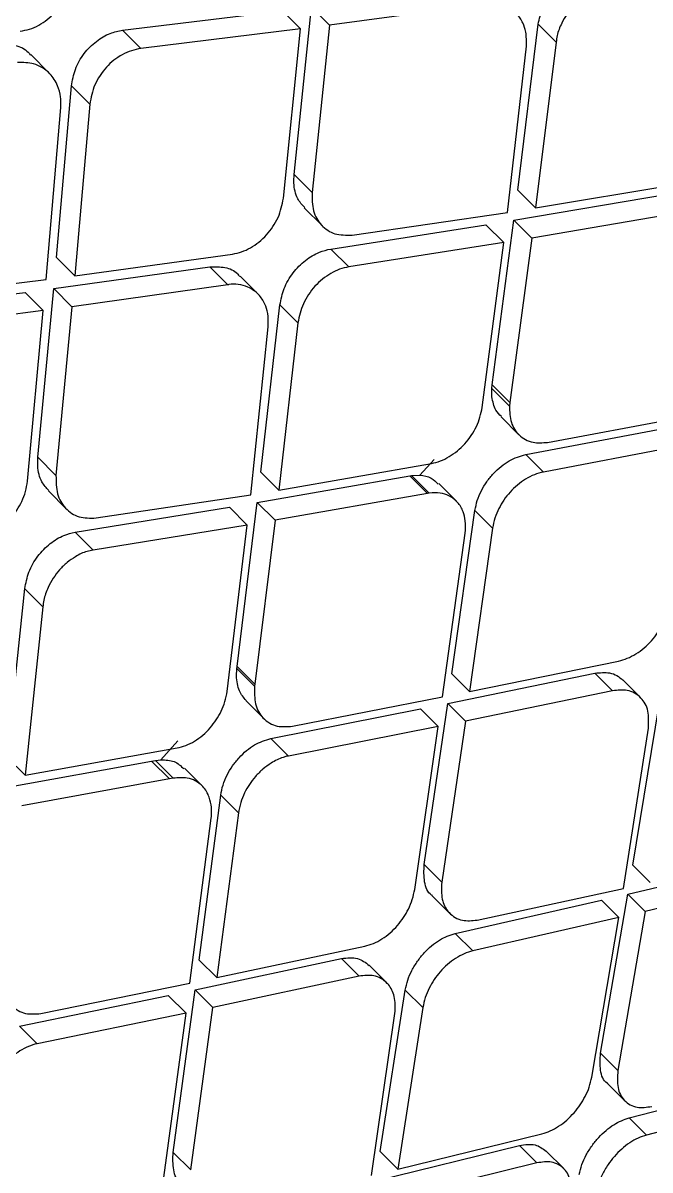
# Model space of a CAD drawing. Extents: x 943 to 1030, y 781 to 934.
# Drawn here: x 952.868 to 953.456, y 877.231 to 878.305 of the extents above; entities that cross this region are included whole.
import ezdxf

# ---------------------------------------------------------------- set-up
doc = ezdxf.new("R2010")
doc.units = 0
doc.header["$MEASUREMENT"] = 0
doc.layers.add('1', color=4, linetype='Continuous')

# ---------------------------------------------------------------- blocks, each defined once
blk = doc.blocks.new('AIRA')
at = {"layer": '1', "color": 3, "linetype": 'Continuous', "lineweight": 25}
for p, q in [((9.784, 75.1326), (9.9337, 75.1509)), ((9.9508, 75.1339), (9.9337, 75.1509)), ((9.9447, 74.9975), (9.9608, 75.1543)), ((9.9778, 75.1373), (9.9608, 75.1543)), ((10.1245, 75.157), (9.9778, 75.1373)), ((9.9778, 75.1373), (9.9616, 74.9806)), ((10.1541, 74.9829), (10.1734, 75.1383)), ((10.1901, 75.1215), (10.1734, 75.1383)), ((9.8011, 75.1155), (9.784, 75.1326)), ((9.9508, 75.1339), (9.8011, 75.1155)), ((9.9347, 74.9753), (9.9508, 75.1339)), ((10.1445, 74.962), (10.1622, 75.1179)), ((10.1901, 75.1215), (10.1708, 74.9662)), ((9.7153, 75.0926), (9.6981, 75.1098)), ((9.7222, 74.9198), (9.7362, 75.0805)), ((9.7533, 75.0634), (9.7362, 75.0805)), ((9.7533, 75.0634), (9.7393, 74.9028)), ((9.7123, 74.8993), (9.726, 75.0602)), ((9.9615, 74.9806), (9.9447, 74.9975)), ((10.1708, 74.9662), (10.3148, 74.9902)), ((10.1505, 74.9548), (10.2943, 74.979)), ((10.1708, 74.9662), (10.1541, 74.9829)), ((9.9542, 74.9663), (9.9711, 74.9494)), ((9.9989, 74.9409), (10.1445, 74.962)), ((10.1302, 74.8005), (10.1505, 74.9548)), ((10.1672, 74.9381), (10.1505, 74.9548)), ((10.3109, 74.9624), (10.1672, 74.9381)), ((9.9791, 74.9278), (10.1243, 74.9505)), ((10.141, 74.9338), (10.1243, 74.9505)), ((10.141, 74.9338), (9.9959, 74.911)), ((10.1209, 74.7793), (10.141, 74.9338)), ((10.1672, 74.9381), (10.1468, 74.7839)), ((9.7393, 74.9028), (9.887, 74.9231)), ((9.9959, 74.911), (9.9791, 74.9278)), ((9.7196, 74.8908), (9.8657, 74.911)), ((9.7393, 74.9028), (9.7222, 74.9198)), ((9.8826, 74.8941), (9.8657, 74.911)), ((9.9109, 74.8856), (9.894, 74.9025)), ((9.563, 74.8806), (9.7123, 74.8993)), ((9.7047, 74.7327), (9.7196, 74.8908)), ((9.7196, 74.8907), (9.7366, 74.8737)), ((9.8826, 74.8941), (9.7366, 74.8737)), ((9.5435, 74.8684), (9.6926, 74.8872)), ((9.7097, 74.8701), (9.6927, 74.8872)), ((9.7097, 74.8701), (9.5607, 74.8512)), ((9.6949, 74.7103), (9.7097, 74.8701)), ((9.7366, 74.8737), (9.7216, 74.7158)), ((9.9134, 74.7188), (9.9314, 74.8755)), ((9.9482, 74.8587), (9.9314, 74.8755)), ((9.9482, 74.8587), (9.9302, 74.7021)), ((9.904, 74.6977), (9.9204, 74.8549)), ((10.1298, 74.7974), (10.1302, 74.8005)), ((10.13, 74.7894), (10.1298, 74.7974)), ((10.1464, 74.7807), (10.1298, 74.7973)), ((10.1468, 74.7839), (10.1302, 74.8005)), ((10.1468, 74.7839), (10.1464, 74.7807)), ((10.1821, 74.7467), (10.3235, 74.7732)), ((10.1385, 74.7705), (10.1551, 74.7539)), ((10.1616, 74.7354), (10.3029, 74.7621)), ((10.3194, 74.7457), (10.1782, 74.7189)), ((9.7216, 74.7158), (9.7047, 74.7327)), ((10.0759, 74.7308), (10.0623, 74.7161)), ((10.1782, 74.7189), (10.1616, 74.7354)), ((9.9302, 74.7021), (9.9134, 74.7188)), ((9.9302, 74.7021), (10.0733, 74.7269)), ((9.9101, 74.6905), (10.053, 74.7155)), ((10.053, 74.7155), (10.0546, 74.7158)), ((10.053, 74.7155), (10.0696, 74.6989)), ((10.0546, 74.7158), (10.0623, 74.7161)), ((10.0712, 74.6992), (10.0546, 74.7158)), ((10.0967, 74.6916), (10.0801, 74.7082)), ((9.7145, 74.7012), (9.7314, 74.6843)), ((9.7591, 74.6759), (9.904, 74.6977)), ((10.0696, 74.6989), (9.9268, 74.6737)), ((10.0712, 74.6992), (10.0696, 74.6989)), ((9.7395, 74.6626), (9.884, 74.6861)), ((9.9007, 74.6693), (9.884, 74.6861)), ((9.8913, 74.5369), (9.9101, 74.6905)), ((9.9268, 74.6737), (9.9101, 74.6905)), ((10.0925, 74.5299), (10.1141, 74.683)), ((10.1306, 74.6664), (10.1141, 74.683)), ((9.9007, 74.6693), (9.7564, 74.6457)), ((9.8819, 74.5135), (9.9007, 74.6693)), ((9.9268, 74.6737), (9.9079, 74.5203)), ((10.1306, 74.6664), (10.109, 74.5134)), ((9.7564, 74.6457), (9.7396, 74.6625)), ((10.0836, 74.5083), (10.105, 74.6616)), ((9.6758, 74.4516), (9.6924, 74.6097)), ((9.7093, 74.5928), (9.6925, 74.6096)), ((9.7093, 74.5928), (9.6926, 74.4349)), ((9.8906, 74.5279), (9.891, 74.5349)), ((9.891, 74.5349), (9.8913, 74.5369)), ((9.9077, 74.5183), (9.891, 74.5349)), ((9.9079, 74.5203), (9.8913, 74.5369)), ((10.109, 74.5134), (10.2485, 74.5419)), ((10.0886, 74.5022), (10.2265, 74.5306)), ((10.109, 74.5134), (10.0925, 74.5299)), ((10.243, 74.5141), (10.2265, 74.5306)), ((10.2691, 74.5078), (10.2527, 74.5242)), ((9.9079, 74.5203), (9.9077, 74.5183)), ((10.243, 74.5141), (10.1051, 74.4857)), ((9.8996, 74.5047), (9.9162, 74.4881)), ((9.9431, 74.4809), (10.0836, 74.5083)), ((9.9229, 74.4694), (10.0632, 74.4971)), ((10.0797, 74.4806), (10.0632, 74.4971)), ((10.0665, 74.3513), (10.0886, 74.5022)), ((10.1051, 74.4857), (10.0886, 74.5022)), ((10.2618, 74.3509), (10.2865, 74.5008)), ((10.1051, 74.4857), (10.083, 74.3349)), ((10.0797, 74.4806), (9.9395, 74.4528)), ((10.0576, 74.328), (10.0797, 74.4806)), ((10.2533, 74.3288), (10.2765, 74.4791)), ((9.6926, 74.4349), (9.835, 74.4605)), ((9.8357, 74.4671), (9.8199, 74.4495)), ((9.9229, 74.4694), (9.9395, 74.4528)), ((9.6926, 74.4349), (9.6759, 74.4516)), ((9.8111, 74.4482), (9.8149, 74.4489)), ((9.8149, 74.4489), (9.8199, 74.4495)), ((9.8315, 74.4322), (9.8149, 74.4489)), ((9.6727, 74.4231), (9.8111, 74.4482)), ((9.8111, 74.4481), (9.8278, 74.4315)), ((9.8585, 74.425), (9.8419, 74.4415)), ((9.8278, 74.4315), (9.6895, 74.4063)), ((9.8315, 74.4322), (9.8278, 74.4315)), ((9.8557, 74.2619), (9.876, 74.4163)), ((9.8926, 74.3997), (9.876, 74.4163)), ((9.8926, 74.3997), (9.8723, 74.2454)), ((9.8471, 74.2401), (9.867, 74.3948)), ((10.2572, 74.3237), (10.3932, 74.3557)), ((10.0829, 74.3349), (10.0665, 74.3513)), ((10.2781, 74.3345), (10.2618, 74.3509)), ((10.4095, 74.3394), (10.2736, 74.3074)), ((10.0741, 74.322), (10.0905, 74.3056)), ((10.1161, 74.2993), (10.2533, 74.3288)), ((10.2317, 74.1746), (10.2572, 74.3237)), ((10.2736, 74.3074), (10.2573, 74.3237)), ((10.0956, 74.2869), (10.2325, 74.318)), ((10.2488, 74.3016), (10.2325, 74.318)), ((10.2488, 74.3016), (10.112, 74.2705)), ((10.2235, 74.1523), (10.2488, 74.3016)), ((10.2736, 74.3074), (10.248, 74.1583)), ((10.112, 74.2705), (10.0956, 74.2869)), ((9.8723, 74.2454), (10.0108, 74.2748)), ((9.852, 74.2339), (9.989, 74.2633)), ((9.8723, 74.2454), (9.8558, 74.2619)), ((10.0055, 74.2468), (9.989, 74.2633)), ((10.0315, 74.2406), (10.0151, 74.257)), ((10.0055, 74.2468), (9.8686, 74.2174)), ((9.7074, 74.2118), (9.8471, 74.2401)), ((9.8313, 74.0817), (9.852, 74.2339)), ((9.8686, 74.2174), (9.8521, 74.2339)), ((9.6874, 74.2001), (9.8268, 74.2287)), ((9.8434, 74.2121), (9.8268, 74.2287)), ((10.0254, 74.0825), (10.0488, 74.2337)), ((10.0652, 74.2173), (10.0488, 74.2337)), ((9.8478, 74.0653), (9.8686, 74.2174)), ((10.0652, 74.2173), (10.0417, 74.0661)), ((9.8434, 74.2121), (9.704, 74.1835)), ((9.8227, 74.0582), (9.8434, 74.2121)), ((10.0172, 74.0602), (10.0391, 74.2118)), ((9.704, 74.1835), (9.6874, 74.2001)), ((10.248, 74.1583), (10.2317, 74.1746)), ((10.2585, 74.1142), (10.392, 74.1486)), ((10.2383, 74.1463), (10.2546, 74.1301)), ((10.4082, 74.1324), (10.2747, 74.0979)), ((10.2747, 74.0979), (10.2585, 74.1141)), ((10.0417, 74.0661), (10.1768, 74.0991)), ((10.0211, 74.0551), (10.1558, 74.0883)), ((10.1558, 74.0883), (10.1721, 74.072)), ((9.8313, 74.0817), (9.8478, 74.0653)), ((10.0417, 74.0661), (10.0254, 74.0825)), ((10.1972, 74.0667), (10.1809, 74.0829)), ((10.1721, 74.072), (10.0374, 74.0388))]:
    blk.add_line(p, q, dxfattribs=at)
for points, knots in [([(6.9071, 74.5174), (7.034, 74.7072), (7.2873, 75.0862), (7.6935, 75.6372), (8.1178, 76.1738), (8.5619, 76.6955), (9.0251, 77.2015), (9.5061, 77.6903), (10.0039, 78.1608), (10.518, 78.6127), (11.0482, 79.046), (11.5939, 79.4591), (12.1527, 79.8543), (12.5366, 80.099), (12.7287, 80.2215)], [0, 0, 0, 0, 0.083512, 0.166712, 0.249853, 0.333077, 0.416479, 0.499832, 0.583025, 0.666209, 0.749518, 0.832976, 0.916394, 1, 1, 1, 1]), ([(7.0057, 74.4462), (7.1576, 74.6722), (7.4612, 75.1237), (7.9546, 75.7756), (8.4742, 76.4074), (9.0216, 77.0165), (9.5626, 77.5694), (10.0908, 78.0694), (10.6018, 78.52), (11.1287, 78.9523), (11.6712, 79.3645), (12.2268, 79.7583), (12.6085, 80.0019), (12.7993, 80.1238)], [0, 0, 0, 0, 0.100069, 0.199912, 0.299747, 0.399786, 0.499827, 0.583023, 0.66622, 0.749552, 0.833045, 0.916507, 1, 1, 1, 1]), ([(7.6325, 74.2262), (7.7636, 74.4414), (8.0261, 74.8721), (8.457, 75.4959), (8.9157, 76.0985), (9.4047, 76.6738), (9.9235, 77.2193), (10.4765, 77.7308), (11.0601, 78.2107), (11.67, 78.6591), (12.2991, 79.08), (12.733, 79.334), (12.9499, 79.4609)], [0, 0, 0, 0, 0.100262, 0.200594, 0.3008419, 0.4004929, 0.4997617, 0.5991068, 0.6990092, 0.7993777, 0.8996698, 1, 1, 1, 1]), ([(7.6564, 74.2129), (7.7376, 74.347), (7.892, 74.6021), (8.1223, 74.9589), (8.3364, 75.272), (8.5306, 75.5431), (8.7027, 75.7735), (8.8503, 75.9644), (8.9559, 76.0966), (9.0249, 76.1814), (9.0645, 76.2295), (9.1168, 76.2927), (9.1846, 76.3735), (9.2705, 76.4737), (9.3577, 76.5735), (9.5065, 76.7405), (9.6692, 76.9156), (9.8234, 77.0737), (9.8919, 77.1424), (9.9221, 77.1725), (9.9354, 77.1856), (9.9413, 77.1914), (9.9439, 77.194), (9.9451, 77.1952), (9.9457, 77.1958), (9.9459, 77.196), (9.9459, 77.196), (9.9459, 77.196), (9.946, 77.196), (9.9461, 77.1962), (9.9468, 77.1968), (9.9493, 77.1994), (9.9596, 77.2095), (9.9825, 77.232), (10.0218, 77.2703), (10.084, 77.3302), (10.1728, 77.4142), (10.2919, 77.5242), (10.3971, 77.6184), (10.4795, 77.6907), (10.5306, 77.7351), (10.5843, 77.7812), (10.6405, 77.8289), (10.6994, 77.8783), (10.7609, 77.9293), (10.8235, 77.9805), (11.0274, 78.1455), (11.3803, 78.4163), (11.8937, 78.7774), (12.4207, 79.1205), (12.7819, 79.3311), (12.9625, 79.4364)], [0, 0, 0, 0, 0.062481, 0.118844, 0.169135, 0.213352, 0.251461, 0.283422, 0.309236, 0.318658, 0.3269, 0.333965, 0.351242, 0.368824, 0.386373, 0.403893, 0.457678, 0.481272, 0.491642, 0.496202, 0.498209, 0.499091, 0.49948, 0.499651, 0.499785, 0.499785, 0.499785, 0.499787, 0.499791, 0.499809, 0.499878, 0.500152, 0.501246, 0.505611, 0.512881, 0.523059, 0.53994, 0.561408, 0.587481, 0.596044, 0.605011, 0.61438, 0.624154, 0.634334, 0.64492, 0.655914, 0.66648, 0.749216, 0.832806, 0.916374, 1, 1, 1, 1]), ([(8.1478, 74.1557), (8.1562, 74.1696), (8.1782, 74.2059), (8.2181, 74.2721), (8.2646, 74.3489), (8.3106, 74.4241), (8.3503, 74.488), (8.3885, 74.5484), (8.4275, 74.6092), (8.4987, 74.7191), (8.6019, 74.8746), (8.7743, 75.1256), (8.99, 75.4243), (9.2691, 75.787), (9.5763, 76.1596), (9.9148, 76.5375), (10.2992, 76.9312), (10.7383, 77.3375), (11.2359, 77.7512), (11.6974, 78.0977), (12.1121, 78.3852), (12.379, 78.559), (12.5548, 78.6691), (12.6371, 78.7199), (12.72, 78.7702), (12.8007, 78.8186), (12.8837, 78.8676), (12.9657, 78.9147), (13.0227, 78.9473), (13.049, 78.9624)], [0, 0, 0, 0, 0.007015, 0.018363, 0.033423, 0.04585, 0.056436, 0.065972, 0.076735, 0.087613, 0.12255, 0.157338, 0.219068, 0.281467, 0.354683, 0.427219, 0.500115, 0.591822, 0.685047, 0.779146, 0.840884, 0.903128, 0.916964, 0.930722, 0.945004, 0.958992, 0.971501, 0.986828, 1, 1, 1, 1]), ([(8.1602, 74.1491), (8.2809, 74.347), (8.5223, 74.7427), (8.9211, 75.3141), (9.3448, 75.8661), (9.7957, 76.394), (10.2751, 76.8929), (10.7834, 77.3614), (11.3192, 77.8012), (11.8788, 78.2127), (12.4566, 78.5995), (12.8556, 78.8328), (13.0551, 78.9495)], [0, 0, 0, 0, 0.100345, 0.20059, 0.300906, 0.400755, 0.500092, 0.599382, 0.699069, 0.799349, 0.899659, 1, 1, 1, 1]), ([(8.8026, 74.1015), (8.9382, 74.3142), (9.2093, 74.7396), (9.6633, 75.3469), (10.1504, 75.9281), (10.6743, 76.4766), (11.2335, 76.9888), (11.8241, 77.4633), (12.4396, 77.904), (12.8692, 78.166), (13.0839, 78.2971)], [0, 0, 0, 0, 0.125001, 0.250001, 0.375003, 0.499997, 0.624991, 0.749994, 0.874996, 1, 1, 1, 1]), ([(16.7635, 77.6975), (16.438, 77.4073), (15.787, 76.8269), (14.8258, 75.9334), (13.8771, 75.0243), (12.943, 74.0988), (12.0242, 73.1586), (11.1221, 72.2041), (10.236, 71.2375), (9.661, 70.5833), (9.3735, 70.2562)], [0, 0, 0, 0, 0.125, 0.25, 0.375, 0.5, 0.625, 0.75, 0.875, 1, 1, 1, 1]), ([(10.1026, 71.9775), (10.2812, 72.1544), (11.0897, 72.955), (12.3557, 74.2057), (13.5215, 75.3446), (14.2046, 76.0094), (14.6141, 76.4073), (14.9505, 76.7343), (15.1365, 76.9152)], [0, 0, 0, 0, 0.106937, 0.484076, 0.757109, 0.80038, 0.889603, 1, 1, 1, 1]), ([(10.1733, 75.1383), (10.1744, 75.1434), (10.1765, 75.1535), (10.1853, 75.1682), (10.1971, 75.1799), (10.2098, 75.1874), (10.218, 75.1892), (10.2216, 75.19)], [0, 0, 0, 0, 0.214813, 0.430004, 0.636465, 0.836577, 1, 1, 1, 1]), ([(9.688, 75.1318), (9.691, 75.1323), (9.6968, 75.1333), (9.7055, 75.1371), (9.7135, 75.1424), (9.7207, 75.149), (9.7267, 75.1568), (9.7332, 75.1685), (9.7348, 75.1777), (9.7359, 75.1839)], [0, 0, 0, 0, 0.129434, 0.255139, 0.377873, 0.498524, 0.62131, 0.747462, 1, 1, 1, 1]), ([(10.2384, 75.1732), (10.2365, 75.1729), (10.2308, 75.1721), (10.2225, 75.1681), (10.2135, 75.1623), (10.2063, 75.1556), (10.2001, 75.1478), (10.1947, 75.1384), (10.1911, 75.1295), (10.1904, 75.1236), (10.1901, 75.1215)], [0, 0, 0, 0, 0.083682, 0.249742, 0.374636, 0.498892, 0.622026, 0.748796, 0.914, 1, 1, 1, 1]), ([(10.1622, 75.1179), (10.1623, 75.1223), (10.1624, 75.1302), (10.1591, 75.1403), (10.1533, 75.1489), (10.1446, 75.155), (10.1349, 75.1575), (10.1277, 75.1581), (10.1248, 75.1571), (10.1245, 75.157)], [0, 0, 0, 0, 0.189892, 0.330263, 0.500701, 0.702916, 0.853492, 0.982352, 1, 1, 1, 1]), ([(9.7362, 75.0805), (9.737, 75.0857), (9.7388, 75.0961), (9.7473, 75.111), (9.7589, 75.1227), (9.7718, 75.1302), (9.7801, 75.1319), (9.784, 75.1326)], [0, 0, 0, 0, 0.215236, 0.43098, 0.635009, 0.830481, 1, 1, 1, 1]), ([(9.6685, 75.1196), (9.6735, 75.1195), (9.6836, 75.1194), (9.6936, 75.1149), (9.697, 75.1103), (9.6977, 75.1094)], [0, 0, 0, 0, 0.446769, 0.892517, 1, 1, 1, 1]), ([(9.8011, 75.1155), (9.7982, 75.115), (9.7923, 75.1139), (9.7837, 75.11), (9.7757, 75.1048), (9.7686, 75.0981), (9.7626, 75.0903), (9.7561, 75.0787), (9.7544, 75.0695), (9.7533, 75.0634)], [0, 0, 0, 0, 0.129984, 0.255949, 0.378591, 0.498667, 0.621257, 0.747618, 1, 1, 1, 1]), ([(9.726, 75.0602), (9.726, 75.0603), (9.7261, 75.0606), (9.7262, 75.0616), (9.7264, 75.0649), (9.7259, 75.0717), (9.7232, 75.082), (9.7172, 75.0915), (9.709, 75.0979), (9.6991, 75.1024), (9.6909, 75.1024), (9.6857, 75.1024)], [0, 0, 0, 0, 0.005011, 0.013496, 0.041018, 0.138392, 0.292168, 0.502128, 0.651073, 0.783753, 1, 1, 1, 1]), ([(9.9546, 74.9666), (9.9522, 74.9692), (9.9467, 74.9752), (9.9441, 74.9867), (9.9445, 74.9949), (9.9447, 74.9975)], [0, 0, 0, 0, 0.337748, 0.785439, 1, 1, 1, 1]), ([(9.887, 74.9231), (9.8898, 74.9236), (9.8954, 74.9248), (9.9039, 74.9287), (9.9118, 74.9341), (9.919, 74.9408), (9.925, 74.9487), (9.9316, 74.9602), (9.9335, 74.9693), (9.9347, 74.9753)], [0, 0, 0, 0, 0.127637, 0.250622, 0.374847, 0.499033, 0.621901, 0.748228, 1, 1, 1, 1]), ([(9.9615, 74.9806), (9.9615, 74.9747), (9.9616, 74.9629), (9.9696, 74.9494), (9.9822, 74.9407), (9.9933, 74.9408), (9.9989, 74.9409)], [0, 0, 0, 0, 0.249919, 0.501444, 0.752505, 1, 1, 1, 1]), ([(9.9314, 74.8755), (9.9324, 74.8806), (9.9344, 74.8909), (9.9431, 74.9057), (9.9548, 74.9176), (9.9674, 74.9251), (9.9755, 74.927), (9.9791, 74.9278)], [0, 0, 0, 0, 0.216045, 0.432487, 0.639618, 0.839487, 1, 1, 1, 1]), ([(9.8657, 74.911), (9.8705, 74.9111), (9.8801, 74.9114), (9.8897, 74.9074), (9.8929, 74.903), (9.8936, 74.9021)], [0, 0, 0, 0, 0.443715, 0.88662, 1, 1, 1, 1]), ([(9.9959, 74.911), (9.993, 74.9104), (9.9874, 74.9092), (9.9791, 74.9052), (9.9712, 74.8998), (9.964, 74.8931), (9.958, 74.8852), (9.9513, 74.8737), (9.9495, 74.8647), (9.9482, 74.8587)], [0, 0, 0, 0, 0.127928, 0.250665, 0.375171, 0.499171, 0.621774, 0.748373, 1, 1, 1, 1]), ([(9.9204, 74.8549), (9.9205, 74.8592), (9.9206, 74.8669), (9.9173, 74.8771), (9.9115, 74.886), (9.9026, 74.8922), (9.893, 74.8947), (9.8858, 74.8953), (9.8829, 74.8943), (9.8826, 74.8941)], [0, 0, 0, 0, 0.18099, 0.323704, 0.501002, 0.702636, 0.85293, 0.982008, 1, 1, 1, 1]), ([(10.1389, 74.7709), (10.137, 74.7728), (10.1322, 74.7774), (10.1308, 74.7849), (10.13, 74.7894)], [0, 0, 0, 0, 0.392566, 1, 1, 1, 1]), ([(10.0733, 74.7269), (10.0761, 74.7276), (10.0816, 74.7289), (10.0899, 74.7331), (10.0977, 74.7386), (10.1047, 74.7453), (10.1108, 74.7531), (10.1175, 74.7645), (10.1195, 74.7734), (10.1209, 74.7793)], [0, 0, 0, 0, 0.127665, 0.253164, 0.37695, 0.499554, 0.622436, 0.748958, 1, 1, 1, 1]), ([(10.1464, 74.7807), (10.1466, 74.7754), (10.147, 74.7647), (10.1549, 74.7525), (10.167, 74.7456), (10.1774, 74.7463), (10.1821, 74.7467)], [0, 0, 0, 0, 0.248912, 0.49913, 0.773498, 1, 1, 1, 1]), ([(9.7149, 74.7016), (9.7125, 74.7042), (9.707, 74.7101), (9.7042, 74.7217), (9.7046, 74.73), (9.7047, 74.7327)], [0, 0, 0, 0, 0.332176, 0.779863, 1, 1, 1, 1]), ([(10.1141, 74.683), (10.1147, 74.6861), (10.1159, 74.6922), (10.1198, 74.7013), (10.125, 74.7099), (10.1313, 74.7177), (10.1384, 74.7243), (10.1485, 74.7315), (10.1564, 74.7339), (10.1616, 74.7354)], [0, 0, 0, 0, 0.133702, 0.264286, 0.392063, 0.517365, 0.640545, 0.761975, 1, 1, 1, 1]), ([(10.1782, 74.7189), (10.1754, 74.7182), (10.1698, 74.7168), (10.1615, 74.7125), (10.1538, 74.707), (10.1446, 74.6982), (10.1373, 74.6873), (10.1324, 74.6757), (10.1312, 74.6696), (10.1306, 74.6664)], [0, 0, 0, 0, 0.128916, 0.255219, 0.379332, 0.501702, 0.736559, 0.864709, 1, 1, 1, 1]), ([(9.6478, 74.6575), (9.6506, 74.6581), (9.6562, 74.6592), (9.6646, 74.6632), (9.6725, 74.6687), (9.6817, 74.6776), (9.6889, 74.6888), (9.6935, 74.7008), (9.6944, 74.7071), (9.6949, 74.7103)], [0, 0, 0, 0, 0.126106, 0.25086, 0.374934, 0.498816, 0.735662, 0.864333, 1, 1, 1, 1]), ([(9.7216, 74.7158), (9.7217, 74.7098), (9.7218, 74.6979), (9.7299, 74.6843), (9.7425, 74.6756), (9.7536, 74.6758), (9.7591, 74.6759)], [0, 0, 0, 0, 0.250186, 0.501828, 0.752791, 1, 1, 1, 1]), ([(10.0623, 74.7161), (10.0661, 74.7155), (10.0731, 74.7144), (10.0775, 74.7097), (10.0795, 74.7075)], [0, 0, 0, 0, 0.547028, 1, 1, 1, 1]), ([(10.105, 74.6616), (10.1052, 74.6656), (10.1056, 74.6728), (10.1031, 74.6826), (10.0982, 74.691), (10.0906, 74.6967), (10.0813, 74.6999), (10.0747, 74.6994), (10.0712, 74.6992)], [0, 0, 0, 0, 0.174172, 0.317789, 0.498856, 0.685331, 0.831049, 1, 1, 1, 1]), ([(9.6924, 74.6097), (9.6934, 74.6149), (9.6953, 74.6253), (9.704, 74.6403), (9.7156, 74.6523), (9.7281, 74.6599), (9.736, 74.6617), (9.7395, 74.6626)], [0, 0, 0, 0, 0.217331, 0.435082, 0.642883, 0.842485, 1, 1, 1, 1]), ([(9.7564, 74.6457), (9.7545, 74.6454), (9.7488, 74.6445), (9.7407, 74.6404), (9.7319, 74.6344), (9.7248, 74.6275), (9.7187, 74.6195), (9.7136, 74.6099), (9.7102, 74.6009), (9.7095, 74.5949), (9.7093, 74.5928)], [0, 0, 0, 0, 0.08339, 0.249341, 0.373828, 0.498483, 0.621342, 0.74869, 0.913217, 1, 1, 1, 1]), ([(10.2485, 74.5419), (10.2513, 74.5426), (10.2567, 74.5441), (10.2649, 74.5484), (10.2726, 74.554), (10.2817, 74.5629), (10.2891, 74.5737), (10.2941, 74.5853), (10.2954, 74.5913), (10.296, 74.5944)], [0, 0, 0, 0, 0.127483, 0.253315, 0.377852, 0.501555, 0.737439, 0.865413, 1, 1, 1, 1]), ([(9.8998, 74.5049), (9.8974, 74.5077), (9.892, 74.5138), (9.8911, 74.523), (9.8906, 74.5279)], [0, 0, 0, 0, 0.461998, 1, 1, 1, 1]), ([(10.2265, 74.5306), (10.2312, 74.531), (10.2387, 74.5317), (10.2473, 74.5287), (10.2508, 74.5256), (10.2526, 74.5241)], [0, 0, 0, 0, 0.458941, 0.728092, 1, 1, 1, 1]), ([(9.835, 74.4605), (9.8377, 74.4611), (9.8432, 74.4625), (9.8514, 74.4667), (9.8592, 74.4723), (9.8683, 74.4812), (9.8755, 74.4923), (9.8803, 74.5041), (9.8814, 74.5103), (9.882, 74.5135)], [0, 0, 0, 0, 0.125737, 0.250581, 0.375037, 0.49945, 0.735707, 0.864344, 1, 1, 1, 1]), ([(9.9077, 74.5183), (9.9075, 74.5125), (9.9073, 74.501), (9.9137, 74.4897), (9.9214, 74.4836), (9.9304, 74.4799), (9.9382, 74.4805), (9.9431, 74.4809)], [0, 0, 0, 0, 0.248454, 0.498355, 0.642409, 0.774103, 1, 1, 1, 1]), ([(10.2765, 74.4791), (10.2768, 74.4847), (10.2773, 74.4958), (10.2713, 74.5065), (10.2639, 74.5121), (10.2552, 74.5154), (10.2477, 74.5146), (10.243, 74.5141)], [0, 0, 0, 0, 0.248749, 0.498535, 0.643009, 0.774836, 1, 1, 1, 1]), ([(9.876, 74.4163), (9.8765, 74.4195), (9.8777, 74.4257), (9.8816, 74.435), (9.8867, 74.4437), (9.893, 74.4515), (9.9, 74.4582), (9.9099, 74.4654), (9.9177, 74.4678), (9.9229, 74.4694)], [0, 0, 0, 0, 0.135285, 0.266999, 0.395447, 0.520962, 0.643899, 0.764635, 1, 1, 1, 1]), ([(9.8199, 74.4495), (9.8242, 74.4493), (9.8329, 74.449), (9.8386, 74.4437), (9.8415, 74.441)], [0, 0, 0, 0, 0.50284, 1, 1, 1, 1]), ([(9.9395, 74.4528), (9.9392, 74.4528), (9.9386, 74.4529), (9.9369, 74.4525), (9.9317, 74.451), (9.9242, 74.4472), (9.9153, 74.4408), (9.9062, 74.4319), (9.899, 74.4209), (9.8943, 74.4091), (9.8931, 74.4029), (9.8926, 74.3997)], [0, 0, 0, 0, 0.00985, 0.025676, 0.075938, 0.25152, 0.376453, 0.502052, 0.735566, 0.863924, 1, 1, 1, 1]), ([(9.867, 74.3948), (9.8671, 74.3952), (9.8672, 74.3963), (9.8674, 74.3998), (9.8673, 74.4062), (9.8653, 74.4156), (9.8602, 74.4242), (9.8527, 74.4298), (9.8435, 74.4333), (9.836, 74.4326), (9.8315, 74.4322)], [0, 0, 0, 0, 0.017658, 0.048128, 0.14743, 0.297775, 0.498947, 0.657544, 0.793955, 1, 1, 1, 1]), ([(10.0742, 74.3222), (10.074, 74.3224), (10.0698, 74.3248), (10.0659, 74.3349), (10.0663, 74.3458), (10.0665, 74.3513)], [0, 0, 0, 0, 0.035425, 0.519308, 1, 1, 1, 1]), ([(10.0829, 74.3349), (10.0827, 74.3293), (10.0822, 74.3187), (10.0865, 74.3102), (10.0911, 74.3048), (10.0953, 74.3015), (10.1038, 74.2981), (10.1113, 74.2988), (10.1161, 74.2993)], [0, 0, 0, 0, 0.248723, 0.46861, 0.498833, 0.640829, 0.771771, 1, 1, 1, 1]), ([(10.0108, 74.2748), (10.0135, 74.2756), (10.0189, 74.2771), (10.027, 74.2815), (10.0347, 74.2872), (10.0437, 74.2962), (10.0509, 74.3071), (10.0558, 74.3188), (10.057, 74.3249), (10.0576, 74.328)], [0, 0, 0, 0, 0.126755, 0.252348, 0.37716, 0.501635, 0.736147, 0.864437, 1, 1, 1, 1]), ([(10.0488, 74.2337), (10.0495, 74.2368), (10.0507, 74.243), (10.0548, 74.2522), (10.0601, 74.2609), (10.0683, 74.2711), (10.0805, 74.2817), (10.0906, 74.2852), (10.0956, 74.2869)], [0, 0, 0, 0, 0.136524, 0.269343, 0.398682, 0.524779, 0.767119, 1, 1, 1, 1]), ([(10.112, 74.2705), (10.1093, 74.2697), (10.104, 74.2682), (10.0959, 74.2637), (10.0883, 74.258), (10.0793, 74.249), (10.0721, 74.2382), (10.0671, 74.2265), (10.0659, 74.2204), (10.0652, 74.2173)], [0, 0, 0, 0, 0.127391, 0.253204, 0.377788, 0.501503, 0.734322, 0.863093, 1, 1, 1, 1]), ([(9.989, 74.2633), (9.9943, 74.2639), (10.0046, 74.265), (10.0116, 74.2595), (10.015, 74.2569)], [0, 0, 0, 0, 0.513482, 1, 1, 1, 1]), ([(9.6718, 74.2494), (9.6717, 74.2436), (9.6715, 74.2326), (9.6763, 74.2237), (9.6812, 74.218), (9.6857, 74.2145), (9.6947, 74.2108), (9.7025, 74.2114), (9.7074, 74.2118)], [0, 0, 0, 0, 0.24839, 0.471489, 0.498575, 0.641524, 0.772801, 1, 1, 1, 1]), ([(10.0391, 74.2118), (10.0393, 74.2174), (10.0397, 74.2279), (10.0353, 74.2363), (10.0306, 74.2416), (10.0264, 74.2448), (10.0178, 74.2481), (10.0102, 74.2474), (10.0055, 74.2469)], [0, 0, 0, 0, 0.248672, 0.471188, 0.498737, 0.641577, 0.772817, 1, 1, 1, 1]), ([(9.704, 74.1835), (9.7012, 74.1828), (9.6958, 74.1813), (9.6876, 74.177), (9.68, 74.1712), (9.671, 74.1622), (9.664, 74.1511), (9.6594, 74.1392), (9.6583, 74.133), (9.6578, 74.1298)], [0, 0, 0, 0, 0.127691, 0.253552, 0.378066, 0.501733, 0.734205, 0.862945, 1, 1, 1, 1]), ([(10.2384, 74.1464), (10.2382, 74.1465), (10.2343, 74.1487), (10.2307, 74.1584), (10.2314, 74.1692), (10.2317, 74.1746)], [0, 0, 0, 0, 0.021427, 0.511638, 1, 1, 1, 1]), ([(10.1768, 74.0991), (10.1794, 74.0999), (10.1846, 74.1015), (10.1925, 74.106), (10.2001, 74.1118), (10.2091, 74.1208), (10.2164, 74.1316), (10.2215, 74.1432), (10.2228, 74.1492), (10.2235, 74.1523)], [0, 0, 0, 0, 0.1257557, 0.2510442, 0.3761489, 0.5013669, 0.7351827, 0.8637768, 1, 1, 1, 1]), ([(10.248, 74.1583), (10.2476, 74.1528), (10.2468, 74.1418), (10.2523, 74.1315), (10.2592, 74.1262), (10.2675, 74.1231), (10.2749, 74.1241), (10.2796, 74.1248)], [0, 0, 0, 0, 0.249108, 0.498664, 0.638622, 0.768928, 1, 1, 1, 1]), ([(10.2117, 74.061), (10.2124, 74.0641), (10.2139, 74.0702), (10.2181, 74.0794), (10.2235, 74.0881), (10.2318, 74.0982), (10.2438, 74.1087), (10.2537, 74.1124), (10.2585, 74.1142)], [0, 0, 0, 0, 0.137929, 0.271904, 0.402076, 0.528608, 0.770327, 1, 1, 1, 1]), ([(10.2747, 74.0979), (10.2721, 74.0971), (10.2669, 74.0954), (10.259, 74.0909), (10.2514, 74.0851), (10.2445, 74.0782), (10.2382, 74.07), (10.2329, 74.0606), (10.2293, 74.052), (10.2283, 74.0467), (10.228, 74.0447)], [0, 0, 0, 0, 0.126364, 0.251766, 0.376461, 0.500709, 0.623894, 0.767189, 0.913215, 1, 1, 1, 1]), ([(10.1558, 74.0883), (10.161, 74.089), (10.1709, 74.0904), (10.1776, 74.0853), (10.1808, 74.0828)], [0, 0, 0, 0, 0.515021, 1, 1, 1, 1]), ([(9.8392, 74.0524), (9.839, 74.0526), (9.8348, 74.055), (9.8308, 74.0651), (9.8311, 74.0762), (9.8313, 74.0817)], [0, 0, 0, 0, 0.028794, 0.515739, 1, 1, 1, 1]), ([(10.2037, 74.0385), (10.2041, 74.044), (10.2049, 74.0549), (10.1994, 74.0653), (10.1925, 74.0706), (10.1842, 74.0736), (10.1768, 74.0726), (10.1721, 74.072)], [0, 0, 0, 0, 0.249041, 0.498603, 0.639805, 0.770536, 1, 1, 1, 1])]:
    blk.add_open_spline(points, degree=3, knots=knots, dxfattribs=at)

msp = doc.modelspace()

# ---------------------------------------------------------------- block references
at = {"layer": '1'}
msp.add_blockref('AIRA', (943.1775, 803.1658), dxfattribs=at)

doc.saveas('drawing.dxf')
